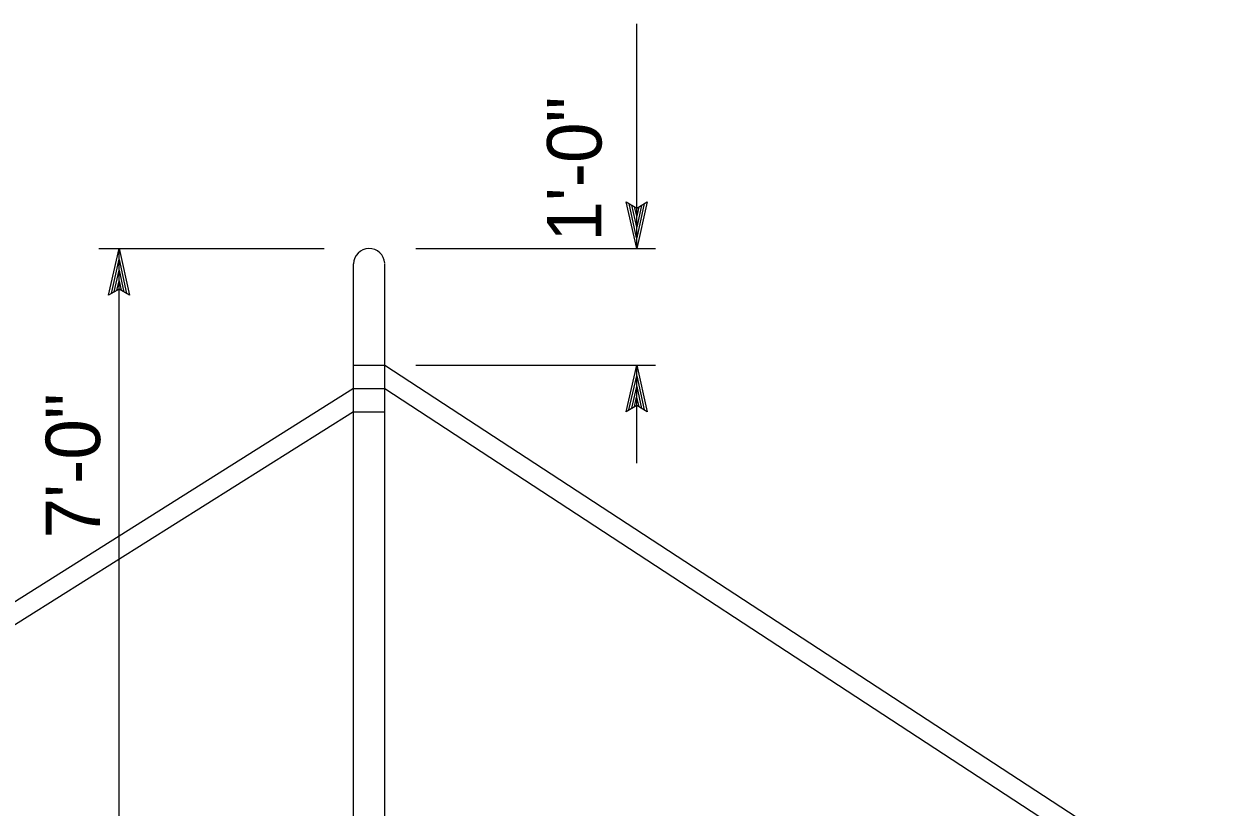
# Model space of a CAD drawing. Extents: x -894 to 866, y -476 to 714.
# Drawn here: x 568.5 to 721.5, y 33.6 to 134.2 of the extents above; entities that cross this region are included whole.
import ezdxf

# ---------------------------------------------------------------- set-up
doc = ezdxf.new("R2010")
doc.units = 0
for name, color, linetype in [('56 Stage 3 Anno', 7, 'Continuous'), ('57 Undefined', 7, 'Continuous'), ('60 Nongeo Data', 7, 'Continuous')]:
    doc.layers.add(name, color=color, linetype=linetype)

msp = doc.modelspace()

# ---------------------------------------------------------------- linework, layer by layer
at = {"layer": '56 Stage 3 Anno'}
for p, q in [((647.29, 105.32), (647.29, 134.19)), ((647.29, 105.32), (645.96, 111.32)), ((645.96, 111.32), (645.96, 111.32)), ((645.96, 111.32), (647.29, 110.52)), ((647.28, 106.71), (646.32, 111.09)), ((647.29, 108.08), (646.66, 110.91)), ((647.29, 109.46), (647.02, 110.67)), ((647.29, 110.52), (648.63, 111.32)), ((648.63, 111.32), (647.29, 105.32)), ((648.27, 111.1), (647.29, 106.7)), ((647.91, 110.87), (647.29, 108.08)), ((647.57, 110.69), (647.29, 109.46)), ((648.63, 111.32), (648.63, 111.32)), ((578.16, 105.32), (607.12, 105.32)), ((579.43, 99.32), (580.77, 105.32)), ((580.77, -12.52), (580.77, 105.32)), ((580.77, 105.32), (580.77, 105.32)), ((580.77, 105.32), (582.1, 99.32)), ((618.92, 105.32), (649.71, 105.32)), ((647.29, 105.32), (647.29, 105.32)), ((579.79, 99.54), (580.77, 103.94)), ((580.15, 99.77), (580.77, 102.56)), ((580.77, 102.56), (581.4, 99.73)), ((580.78, 103.93), (581.74, 99.55)), ((580.49, 99.95), (580.77, 101.18)), ((580.77, 101.18), (581.04, 99.97)), ((580.77, 100.12), (579.43, 99.32)), ((582.1, 99.32), (580.77, 100.12)), ((579.43, 99.32), (579.43, 99.32)), ((582.1, 99.32), (582.1, 99.32)), ((618.92, 90.36), (649.71, 90.36)), ((645.95, 84.36), (647.29, 90.36)), ((647.29, 77.74), (647.29, 90.36)), ((647.29, 90.36), (647.29, 90.36)), ((647.29, 90.36), (648.62, 84.36)), ((646.3, 84.58), (647.29, 88.98)), ((647.29, 88.97), (648.26, 84.6)), ((646.66, 84.81), (647.29, 87.6)), ((647.29, 87.6), (647.91, 84.77)), ((647.01, 84.99), (647.28, 86.22)), ((647.28, 86.22), (647.55, 85.01)), ((647.29, 85.16), (645.95, 84.36)), ((645.95, 84.36), (645.95, 84.36)), ((648.62, 84.36), (647.29, 85.16)), ((648.62, 84.36), (648.62, 84.36))]:
    msp.add_line(p, q, dxfattribs=at)
at = {"layer": '60 Nongeo Data'}
for p, q in [((610.92, -11.19), (610.92, 103.36)), ((614.92, -11.19), (614.92, 103.36)), ((610.92, 90.36), (614.92, 90.36)), ((614.92, 90.36), (721.5, 20.77)), ((610.92, 87.36), (504.3, 20.26)), ((610.92, 87.36), (614.92, 87.36)), ((614.92, 87.36), (719.67, 18.91)), ((610.92, 84.36), (506.22, 18.52)), ((610.92, 84.36), (614.92, 84.36))]:
    msp.add_line(p, q, dxfattribs=at)
msp.add_arc((612.92, 103.32), 2, 3.0923, 179.2483, dxfattribs=at)

# ---------------------------------------------------------------- texts
at = {"layer": '57 Undefined'}
for s, p in [('1\'-0"', (642.77, 106.2)), ('7\'-0"', (578.34, 68.09))]:
    msp.add_text(s, height=7, rotation=90, dxfattribs=at).set_placement(p)

doc.saveas('drawing.dxf')
